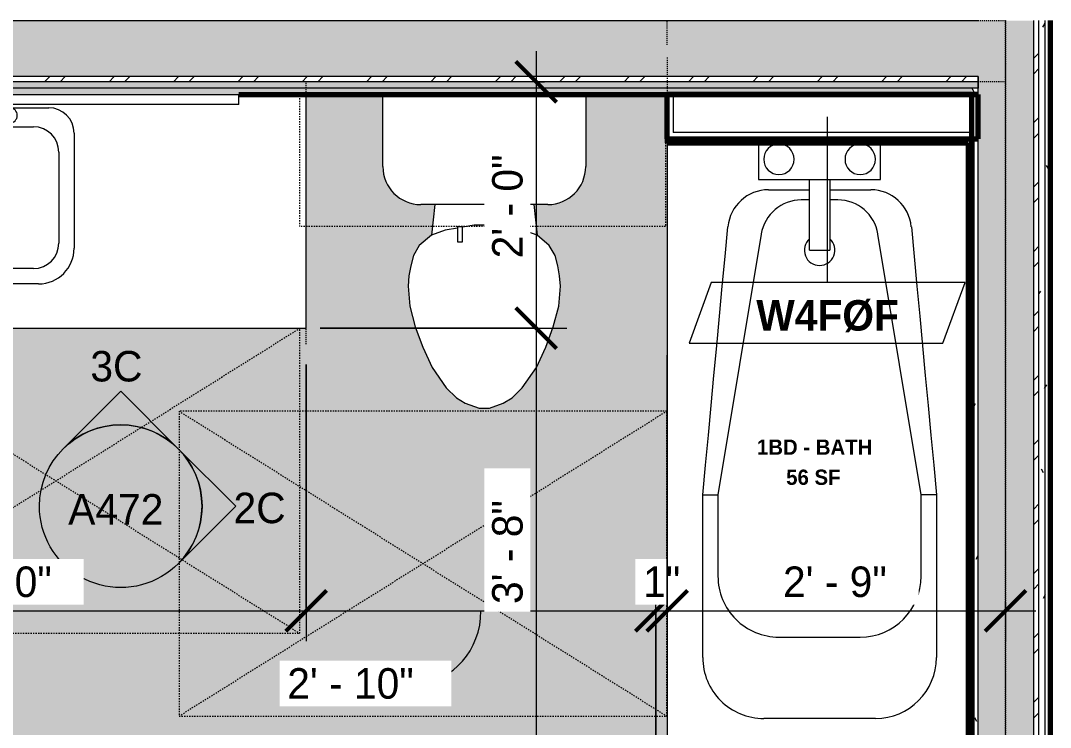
# Model space of a CAD drawing. Header units: inches. Extents: x 2887 to 5387, y 120 to 10852.
# Drawn here: x 4250.1 to 4351.4, y 10771.7 to 10841.2 of the extents above; entities that cross this region are included whole.
import ezdxf

# ---------------------------------------------------------------- set-up
doc = ezdxf.new("R2010")
doc.units = ezdxf.units.IN
doc.header["$MEASUREMENT"] = 0
doc.linetypes.add('Dash', pattern=[0.25, 0.125, -0.125])
doc.linetypes.add('Dash 3_32_', pattern=[0.1875, 0.09375, -0.09375])
for name, color, linetype, lineweight in [('0-5', 130, 'Continuous', 5), ('A-ANNO-DIMS', 211, 'Continuous', 9), ('A-ANNO-DIMS-32', 211, 'Continuous', 9), ('A-AREA-IDEN', 2, 'Continuous', 9), ('A-DETL-1', 90, 'Dash 3_32_', 18), ('A-GENM', 5, 'Continuous', 9), ('A-GENM-HDLN', 13, 'Dash', 9), ('A-WALL', 113, 'Continuous', 18), ('A-WALL-1', 250, 'Continuous', 18), ('A-WALL-2', 113, 'Continuous', 70), ('A-WALL-IDEN', 211, 'Continuous', 9), ('A-WALL-PATT-1', 50, 'Continuous', 9), ('A-WALL-PATT-2', 253, 'Continuous', 9), ('A-WALL-PATT-3', 8, 'Continuous', 9), ('G-ANNO-SYMB', 111, 'Continuous', 9), ('I-WALL-1', 7, 'Continuous', 70), ('P-SANR-FIXT', 6, 'Continuous', 9), ('Q-CASE', 31, 'Continuous', 9), ('Q-CASE-3', 31, 'Dash', 9)]:
    doc.layers.add(name, color=color, linetype=linetype, lineweight=lineweight)
doc.layers.add('A-AREA-PATT-1', color=255, linetype='Continuous', lineweight=9, transparency=1)
doc.styles.add('Century Gothic', font='ufonts.com_century-gothic.ttf', dxfattribs={"height": 3})
doc.styles.add('Century Gothic_B', font='GOTHICB.TTF', dxfattribs={"height": 3})
doc.styles.add('Century Gothic_B_1', font='GOTHICB.TTF', dxfattribs={"height": 1.5})
doc.dimstyles.new('OD_1__HACK', dxfattribs={"dimscale": 12, "dimtxt": 3.132505, "dimasz": 0.333333, "dimexe": 0.25, "dimexo": 0.166667, "dimgap": 0.041667, "dimtad": 1, "dimdec": 0, "dimzin": 3, "dimdsep": 46, "dimlunit": 4, "dimtxsty": 'Century Gothic', "dimblk1": 'OBLIQUE', "dimblk2": 'OBLIQUE', "dimsah": 1, "dimcen": 0.09, "dimdle": 0.25, "dimazin": 0, "dimtfac": 1, "dimtdec": 4, "dimtix": 1, "dimtmove": 0, "dimatfit": 3, "dimfxl": 1, "dimtvp": 1, "dimtfill": 1, "dimfrac": 2, "dimtolj": 1, "dimtzin": 0, "dimarcsym": 2})
doc.dimstyles.new('OD_1__HACK_1', dxfattribs={"dimscale": 12, "dimtxt": 3.132505, "dimasz": 0.333333, "dimexe": 0.25, "dimexo": 0.166667, "dimgap": 0.041667, "dimtad": 1, "dimdec": 0, "dimzin": 3, "dimdsep": 46, "dimlunit": 4, "dimtxsty": 'Century Gothic', "dimblk1": 'OBLIQUE', "dimblk2": 'OBLIQUE', "dimsah": 1, "dimcen": 0.09, "dimdle": 0.25, "dimazin": 0, "dimtfac": 1, "dimtdec": 4, "dimtix": 1, "dimtmove": 1, "dimatfit": 3, "dimfxl": 1, "dimtvp": 1, "dimtfill": 1, "dimfrac": 2, "dimtolj": 1, "dimtzin": 0, "dimarcsym": 2})
pattern_1 = [(0, (0, 0), (10.24, 2.56), [0.422, -7.258, 0.422, -7.258, -40.96]), (0, (0, 0), (10.24, 2.56), [-15.36, 0.422, -14.938, 0.422, -7.258, -17.92]), (0, (0, 0), (10.24, 2.56), [-38.4, 0.422, -4.698, 0.422, -12.378]), (120, (3.84, 1.28), (-7.33702503, 7.58810013), [0.422, -7.258, 0.422, -7.258, -40.96]), (120, (3.84, 1.28), (-7.33702503, 7.58810013), [-15.36, 0.422, -14.938, 0.422, -7.258, -17.92]), (120, (3.84, 1.28), (-7.33702503, 7.58810013), [-38.4, 0.422, -4.698, 0.422, -12.378]), (240, (5.12, 6.4), (-2.90297497, -10.14810013), [0.422, -7.258, 0.422, -7.258, -40.96]), (240, (5.12, 6.4), (-2.90297497, -10.14810013), [-15.36, 0.422, -14.938, 0.422, -7.258, -17.92]), (240, (5.12, 6.4), (-2.90297497, -10.14810013), [-38.4, 0.422, -4.698, 0.422, -12.378])]
pattern_2 = [(161.57, (0.16, 0.16), (-1.279773737, -0.000426766), [0, -9.107, 1.011, 0]), (18.43, (-0.16, 0.16), (-1.279773737, 0.000426766), [0, -9.107, 1.011, 0]), (108.43, (0.16, 0.16), (0.639452382, -3.199964008), [3.035, -7.083]), (71.57, (-0.16, 0.16), (0.639452382, 3.199964008), [3.035, -7.083])]
pattern_3 = [(45, (0, 0), (-3.1678384, 3.1678384), []), (45, (0, 4.8), (-3.1678384, 3.1678384), [])]

# ---------------------------------------------------------------- blocks, each defined once
blk = doc.blocks.new('CTR - 1st Phase - Common Walls_rvt-5-2ND _ 3RD FLOOR - 1BD C - ADA TYPE B')
at = {"layer": 'A-WALL-PATT-1'}
h = blk.add_hatch(dxfattribs=at)
h.set_pattern_fill('FP_1', color=256, style=0, pattern_type=2)
h.set_pattern_definition(pattern_1)
h.paths.add_polyline_path([(-3480.63, 10708.91), (-3480.05, 10708.91), (-3480.05, 10841.2), (-3480.67, 10841.19), (-3480.67, 10708.91)], flags=0)
h = blk.add_hatch(dxfattribs=at)
h.set_pattern_fill('FP_1', color=256, style=0, pattern_type=2)
h.set_pattern_definition(pattern_1)
h.paths.add_polyline_path([(-3480.05, 10708.29), (-3479.92, 10708.29), (-3479.92, 10715.54), (-3479.55, 10715.54), (-3479.55, 10841.2), (-3480.05, 10841.19), (-3480.05, 10708.91)], flags=0)
h = blk.add_hatch(dxfattribs=at)
h.set_pattern_fill('FP_1', color=256, style=0, pattern_type=2)
h.set_pattern_definition(pattern_1)
h.paths.add_polyline_path([(-3486.98, 10834.56), (-3486.67, 10834.56), (-3486.67, 10835.19), (-3852.47, 10835.19), (-3852.47, 10834.56), (-3487.3, 10834.56)], flags=0)
h = blk.add_hatch(dxfattribs=at)
h.set_pattern_fill('FP_1', color=256, style=0, pattern_type=2)
h.set_pattern_definition(pattern_1)
h.paths.add_polyline_path([(-3489.88, 10833.94), (-3487.3, 10833.94), (-3487.3, 10834.56), (-3852.47, 10834.56), (-3852.47, 10833.94), (-3491.62, 10833.94)], flags=0)
h = blk.add_hatch(dxfattribs=at)
h.set_pattern_fill('FP_1', color=256, style=0, pattern_type=2)
h.set_pattern_definition(pattern_1)
h.paths.add_polyline_path([(-3486.67, 10715.54), (-3486.67, 10834.56), (-3487.3, 10834.56), (-3487.3, 10715.54)], flags=0)
at = {"layer": 'A-WALL-PATT-2'}
h = blk.add_hatch(dxfattribs=at)
h.set_pattern_fill('FP_2', color=256, style=0, pattern_type=2)
h.set_pattern_definition(pattern_2)
h.paths.add_polyline_path([(-3852.47, 10835.69), (-3486.67, 10835.69), (-3486.67, 10841.19), (-3852.47, 10841.19)], flags=0)
h = blk.add_hatch(dxfattribs=at)
h.set_pattern_fill('FP_2', color=256, style=0, pattern_type=2)
h.set_pattern_definition(pattern_2)
h.paths.add_polyline_path([(-3486.67, 10714.91), (-3481.17, 10714.91), (-3481.17, 10841.2), (-3486.67, 10841.19), (-3486.67, 10715.54)], flags=0)
at = {"layer": 'A-WALL-PATT-3'}
h = blk.add_hatch(dxfattribs=at)
h.set_pattern_fill('FP_3', color=256, style=0, pattern_type=2)
h.set_pattern_definition(pattern_3)
h.paths.add_polyline_path([(-3481.17, 10709.41), (-3480.67, 10709.43), (-3480.67, 10841.2), (-3481.17, 10841.19), (-3481.17, 10712.56)], flags=0)
h = blk.add_hatch(dxfattribs=at)
h.set_pattern_fill('FP_3', color=256, style=0, pattern_type=2)
h.set_pattern_definition(pattern_3)
h.paths.add_polyline_path([(-3486.95, 10835.19), (-3486.67, 10835.19), (-3486.67, 10835.69), (-3852.47, 10835.69), (-3852.47, 10835.19), (-3487.3, 10835.19)], flags=0)
at = {"layer": 'A-WALL-1'}
for p, q in [((-3487.3, 10841.19), (-3852.47, 10841.19)), ((-3486.67, 10841.19), (-3487.3, 10841.19)), ((-3486.67, 10841.2), (-3486.67, 10841.19)), ((-3486.67, 10841.19), (-3486.67, 10841.2)), ((-3481.17, 10715.54), (-3481.17, 10841.2)), ((-3480.67, 10715.54), (-3480.67, 10841.2)), ((-3480.05, 10715.54), (-3480.05, 10841.2)), ((-3487.3, 10835.69), (-3852.47, 10835.69)), ((-3486.67, 10835.69), (-3487.3, 10835.69)), ((-3486.67, 10835.69), (-3486.67, 10835.19)), ((-3486.67, 10835.19), (-3486.67, 10835.69)), ((-3487.3, 10835.19), (-3852.47, 10835.19)), ((-3487.3, 10834.56), (-3852.47, 10834.56)), ((-3486.67, 10835.19), (-3487.3, 10835.19)), ((-3486.67, 10834.56), (-3487.3, 10834.56)), ((-3486.67, 10835.19), (-3486.67, 10834.56)), ((-3486.67, 10834.56), (-3486.67, 10835.19)), ((-3486.67, 10715.54), (-3486.67, 10834.56))]:
    blk.add_line(p, q, dxfattribs=at)
at = {"layer": 'I-WALL-1'}
for p, q in [((-3479.55, 10715.54), (-3479.55, 10841.2)), ((-3559.42, 10833.94), (-3487.3, 10833.94)), ((-3487.3, 10833.94), (-3487.3, 10715.54))]:
    blk.add_line(p, q, dxfattribs=at)
blk = doc.blocks.new('M_Sink Vanity-Square - 500 x 440mm-1372835-2ND _ 3RD FLOOR - 1BD C - ADA TYPE B')
at = {"layer": 'P-SANR-FIXT'}
for p, q in [((-5.72, 10.23), (7.14, 10.23)), ((-5.22, 8.73), (6.46, 8.73)), ((-9.22, -4.59), (-9.22, 6.73)), ((-7.72, -2.72), (-7.72, 6.23)), ((8.96, 6.23), (8.96, -2.72)), ((10.46, 6.91), (10.46, -4.59)), ((0.12, -6.33), (0.12, -1.59)), ((1.12, -6.33), (1.12, -1.59)), ((0.12, -5.22), (-5.22, -5.22)), ((-2.88, -5.59), (0.12, -5.59)), ((6.46, -5.22), (1.12, -5.22)), ((1.12, -5.59), (3.62, -5.59)), ((7.96, -7.09), (-6.72, -7.09)), ((3.62, -7.09), (-2.88, -7.09))]:
    blk.add_line(p, q, dxfattribs=at)
for centre, radius, start, end in [((-5.72, 6.73), 3.5, 90, 180), ((7.14, 6.91), 3.32, 360, 90), ((-5.22, 6.23), 2.5, 90, 180), ((6.46, 6.23), 2.5, 360, 90), ((0.62, -0.13), 1, 360, 180), ((0.62, -0.13), 1, 180, 0), ((0.62, -1.59), 0.5, 360, 180), ((-5.22, -2.72), 2.5, 180, 270), ((6.46, -2.72), 2.5, 270, 360), ((-6.72, -4.59), 2.5, 180, 270), ((7.96, -4.59), 2.5, 270, 0), ((-2.88, -6.34), 0.75, 90, 270), ((-1.88, -6.34), 0.75, 360, 180), ((2.62, -6.34), 0.75, 0, 180), ((3.62, -6.34), 0.75, 270, 90), ((-1.88, -6.34), 0.75, 180, 0), ((0.62, -6.33), 0.5, 180, 0), ((2.62, -6.34), 0.75, 180, 0)]:
    blk.add_arc(centre, radius, start, end, dxfattribs=at)
blk = doc.blocks.new('Toilet-Domestic-3D - Toilet-Domestic-3D-1352612-2ND _ 3RD FLOOR - 1BD C - ADA TYPE B')
at = {"layer": 'P-SANR-FIXT'}
for p, q in [((-9.98, 11.75), (-9.98, 18.85)), ((9.98, 18.85), (9.98, 11.75)), ((6.25, 8.02), (-6.25, 8.02)), ((-4.86, 8.02), (-5.21, 5)), ((4.86, 8.02), (5.21, 5)), ((-3.84, 5.5), (-5.21, 5)), ((-2.65, 5.71), (-3.84, 5.5)), ((-1, 6), (-2.16, 5.8)), ((1, 6), (-1, 6)), ((1.85, 5.85), (1, 6)), ((3.84, 5.5), (2.34, 5.76)), ((5.21, 5), (3.84, 5.5)), ((-5.21, 5), (-6.4, 4)), ((6.4, 4), (5.21, 5)), ((-6.4, 4), (-6.97, 3)), ((6.97, 3), (6.4, 4)), ((-6.97, 3), (-7.24, 2)), ((7.24, 2), (6.97, 3)), ((-7.24, 2), (-7.41, 1)), ((7.41, 1), (7.24, 2)), ((-7.41, 1), (-7.5, 0)), ((7.5, 0), (7.41, 1)), ((-7.5, 0), (-7.33, -1.99)), ((7.33, -1.99), (7.5, 0)), ((-7.33, -1.99), (-6.79, -4)), ((6.79, -4), (7.33, -1.99)), ((-6.79, -4), (-6.06, -6)), ((6.06, -6), (6.79, -4)), ((-6.06, -6), (-5.13, -8)), ((5.13, -8), (6.06, -6)), ((-5.13, -8), (-3.74, -10)), ((3.74, -10), (5.13, -8)), ((-3.74, -10), (-2.74, -11)), ((2.74, -11), (3.74, -10)), ((-2.74, -11), (-1.87, -11.5)), ((1.87, -11.5), (2.74, -11)), ((-1.87, -11.5), (-0.5, -12)), ((-0.5, -12), (0.5, -12)), ((0.5, -12), (1.87, -11.5))]:
    blk.add_line(p, q, dxfattribs=at)
for centre, start, end in [((-6.25, 11.75), 180, 270), ((6.25, 11.75), 270, 360)]:
    blk.add_arc(centre, 3.73, start, end, dxfattribs=at)
blk = doc.blocks.new('Bath Vanity - Bath Vanity 60_-3150019-2ND _ 3RD FLOOR - 1BD C - ADA TYPE B')
at = {"layer": 'Q-CASE'}
for p, q in [((30.74, 24), (-29.26, 24)), ((-29.26, 24), (-29.26, 1)), ((30.74, 1), (30.74, 24))]:
    blk.add_line(p, q, dxfattribs=at)
blk = doc.blocks.new('Bath Tub - Maestro - 60_x30_-1352617-2ND _ 3RD FLOOR - 1BD C - ADA TYPE B')
at = {"layer": 'P-SANR-FIXT'}
for p, q in [((35, 26.5), (51, 26.5)), ((35, 26.5), (35, 25)), ((35, 25), (9.35, 20.74)), ((43, 25), (35, 25)), ((4, 21), (0.37, 21)), ((4, 16), (4, 21)), ((57, 20.5), (57, 9.5)), ((5, 16), (5, 20.04)), ((49, 11), (49, 19)), ((6, 16.8), (6, 16)), ((4, 14), (4, 16)), ((4, 16), (10.94, 16)), ((10.94, 14), (10.94, 16)), ((4, 9), (4, 14)), ((10.94, 14), (4, 14)), ((5, 9.96), (5, 14)), ((6, 14), (6, 13.2)), ((9.35, 9.26), (35, 5)), ((0.37, 9), (4, 9)), ((35, 3.5), (35, 5)), ((35, 5), (43, 5)), ((51, 3.5), (35, 3.5)), ((0.37, 0), (59.62, 0))]:
    blk.add_line(p, q, dxfattribs=at)
at = {"layer": 'P-SANR-FIXT', "flags": 128}
for points in [[(8.63, 24.03), (11.56, 24.3), (14.49, 24.58), (17.42, 24.85), (20.35, 25.13), (23.28, 25.4), (26.21, 25.68), (29.14, 25.95), (32.07, 26.23), (35, 26.5)], [(35, 3.5), (32.07, 3.77), (29.14, 4.05), (26.21, 4.32), (23.28, 4.6), (20.35, 4.87), (17.42, 5.15), (14.49, 5.42), (11.56, 5.7), (8.63, 5.97)]]:
    blk.add_lwpolyline(points, dxfattribs=at)
at = {"layer": 'P-SANR-FIXT'}
for centre, radius, start, end in [((51, 20.5), 6, 360, 90), ((43, 19), 6, 360, 90), ((9, 20.04), 4, 95.3558, 180), ((2, 19), 1.5, 360, 180), ((10, 16.8), 4, 99.4223, 180), ((2, 19), 1.5, 180, 360), ((10.94, 15), 1.5, 360, 137.9289), ((10.94, 15), 1.5, 222.0711, 360), ((10, 13.2), 4, 180, 260.5777), ((2, 11), 1.5, 360, 180), ((2, 11), 1.5, 180, 360), ((43, 11), 6, 270, 0), ((9, 9.96), 4, 180, 264.6442), ((51, 9.5), 6, 270, 360)]:
    blk.add_arc(centre, radius, start, end, dxfattribs=at)
blk = doc.blocks.new('ADA Clearances - 30_x48_-3054095-2ND _ 3RD FLOOR - 1BD C - ADA TYPE B')
at = {"layer": 'A-GENM-HDLN'}
for p, q in [((15, -24), (-15, 24)), ((-15, -24), (15, 24)), ((15, 24), (-15, 24)), ((-15, 24), (-15, -24)), ((15, -24), (15, 24)), ((-15, -24), (15, -24))]:
    blk.add_line(p, q, dxfattribs=at)
blk = doc.blocks.new('ADA Clearances - 30_x48_-V2-2ND _ 3RD FLOOR - 1BD C - ADA TYPE B')
at = {"layer": 'A-GENM-HDLN'}
for p, q in [((15, -24), (-15, 24)), ((-15, -24), (15, 24)), ((15, 24), (-15, 24)), ((15, -24), (15, 24)), ((-15, -24), (15, -24))]:
    blk.add_line(p, q, dxfattribs=at)
blk = doc.blocks.new('BATHROOM MIRROR - BATHROOM MIRROR 48_-3123886-2ND _ 3RD FLOOR - 1BD C - ADA TYPE B')
at = {"layer": 'Q-CASE'}
for p, q in [((-23.26, -23), (24.74, -23)), ((-23.26, -23), (-23.26, -24)), ((24.74, -24), (24.74, -23)), ((24.74, -24), (-23.26, -24))]:
    blk.add_line(p, q, dxfattribs=at)
blk = doc.blocks.new('300 Series Wall Hung Cabinet_326 - 36_-2909953-2ND _ 3RD FLOOR - 1BD C - ADA TYPE B')
at = {"layer": 'Q-CASE'}
for p, q in [((-2.01, 14.69), (-2.5, 14.69)), ((-2.5, 14.69), (-2.5, 13.19)), ((-2.01, 13.19), (-2.01, 14.69)), ((2.49, 14.69), (2, 14.69)), ((2, 14.69), (2, 13.19)), ((2.49, 13.19), (2.49, 14.69)), ((-2.01, 13.19), (-2.5, 13.19)), ((2.49, 13.19), (2, 13.19))]:
    blk.add_line(p, q, dxfattribs=at)
at = {"layer": 'Q-CASE-3'}
for p, q in [((-18, 0.19), (-18, 13.19)), ((-18, 13.19), (18, 13.19)), ((18, 13.19), (18, 0.19)), ((18, 0.19), (-18, 0.19))]:
    blk.add_line(p, q, dxfattribs=at)
blk = doc.blocks.new('Basic Wall _ INT - W4FØF - INT - _5_8 GYP - 2X4 WOOD_BATT__ - ___-3084540-2ND _ 3RD FLOOR - 1BD C - ADA TYPE B')
at = {"layer": 'A-WALL'}
for p, q in [((-3517.3, 10829.52), (-3517.3, 10829.56)), ((-3517.3, 10829.44), (-3517.3, 10829.52)), ((-3517.3, 10829.44), (-3517.26, 10829.44)), ((-3517.3, 10829.15), (-3517.3, 10829.44)), ((-3517.3, 10829.15), (-3517.26, 10829.15))]:
    blk.add_line(p, q, dxfattribs=at)
blk = doc.blocks.new('Elevation - Filled Arrow-152140-2ND _ 3RD FLOOR - 1BD C - ADA TYPE B')
at = {"layer": 'G-ANNO-SYMB'}
for start, end in [(360, 180), (180, 360)]:
    blk.add_arc((0, 0), 0.25, start, end, dxfattribs=at)
blk = doc.blocks.new('Elevation - Filled Arrow-151867-2ND _ 3RD FLOOR - 1BD C - ADA TYPE B')
at = {"layer": 'G-ANNO-SYMB'}
for p, q in [((0, 0.3536), (-0.1768, 0.1768)), ((0.1768, 0.1768), (0, 0.3536))]:
    blk.add_line(p, q, dxfattribs=at)
blk.add_arc((0, 0), 0.25, 45, 135, dxfattribs=at)
blk = doc.blocks.new('DIMBLOCK90-2ND _ 3RD FLOOR - 1BD C - ADA TYPE B')
at = {"layer": 'A-ANNO-DIMS-32'}
for p, q in [((4218.15, 10808.94), (4218.15, 10780.16)), ((4218.15, 10783.16), (4218.15, 10808.94)), ((4278.15, 10807.37), (4278.15, 10780.16)), ((4278.15, 10783.16), (4278.15, 10807.37)), ((4218.15, 10783.16), (4278.15, 10783.16))]:
    blk.add_line(p, q, dxfattribs=at)
at = {"layer": 'A-ANNO-DIMS-32', "lineweight": 50}
for p, q in [((4218.15, 10783.16), (4220.15, 10785.16)), ((4278.15, 10783.16), (4280.15, 10785.16)), ((4218.15, 10783.16), (4216.15, 10781.16)), ((4278.15, 10783.16), (4276.15, 10781.16))]:
    blk.add_line(p, q, dxfattribs=at)
at = {"layer": 'A-ANNO-DIMS-32', "color": 0, "insert": (4242.91, 10787.51), "char_height": 3, "width": 12.5897, "attachment_point": 1, "line_spacing_factor": 0.984502, "style": 'Century Gothic', "bg_fill": 3, "box_fill_scale": 1.25, "bg_fill_color": 256, "bg_fill_true_color": 13158600, "bg_fill_transparency": 0}
blk.add_mtext('5\' - 0"', dxfattribs=at)
blk = doc.blocks.new('_Oblique')
at = {"color": 0, "linetype": 'ByBlock', "lineweight": -2}
blk.add_line((-0.5, -0.5), (0.5, 0.5), dxfattribs=at)
blk = doc.blocks.new('DIMBLOCK91-2ND _ 3RD FLOOR - 1BD C - ADA TYPE B')
at = {"layer": 'A-ANNO-DIMS-32'}
for p, q in [((4278.15, 10807.37), (4278.15, 10780.16)), ((4278.15, 10783.16), (4278.15, 10807.37)), ((4312.58, 10769.19), (4312.58, 10786.16)), ((4278.15, 10783.16), (4312.58, 10783.16)), ((4312.58, 10783.16), (4312.58, 10769.19))]:
    blk.add_line(p, q, dxfattribs=at)
at = {"layer": 'A-ANNO-DIMS-32', "lineweight": 50}
for p, q in [((4278.15, 10783.16), (4280.15, 10785.16)), ((4312.58, 10783.16), (4314.58, 10785.16)), ((4278.15, 10783.16), (4276.15, 10781.16)), ((4312.58, 10783.16), (4310.58, 10781.16))]:
    blk.add_line(p, q, dxfattribs=at)
at = {"layer": 'A-ANNO-DIMS-32'}
blk.add_ellipse((4289.12, 10783.16), major_axis=(0, 7.04), ratio=0.887063, start_param=3.141593, end_param=4.712389, dxfattribs=at)
at = {"layer": 'A-ANNO-DIMS-32', "color": 0, "insert": (4276.3, 10777.51), "char_height": 3, "width": 15.394, "attachment_point": 1, "line_spacing_factor": 0.984502, "style": 'Century Gothic', "bg_fill": 3, "box_fill_scale": 1.25, "bg_fill_color": 256, "bg_fill_true_color": 13158600, "bg_fill_transparency": 0}
blk.add_mtext('2\' - 10"', dxfattribs=at)
blk = doc.blocks.new('DIMBLOCK92-2ND _ 3RD FLOOR - 1BD C - ADA TYPE B')
at = {"layer": 'A-ANNO-DIMS-32'}
for p, q in [((4313.69, 10808.3), (4313.69, 10780.16)), ((4313.69, 10783.16), (4313.69, 10808.3)), ((4312.58, 10769.19), (4312.58, 10786.16)), ((4312.58, 10783.16), (4313.69, 10783.16)), ((4312.58, 10783.16), (4312.58, 10769.19))]:
    blk.add_line(p, q, dxfattribs=at)
at = {"layer": 'A-ANNO-DIMS-32', "lineweight": 50}
for p, q in [((4312.58, 10783.16), (4314.58, 10785.16)), ((4313.69, 10783.16), (4315.69, 10785.16)), ((4312.58, 10783.16), (4310.58, 10781.16)), ((4313.69, 10783.16), (4311.69, 10781.16))]:
    blk.add_line(p, q, dxfattribs=at)
at = {"layer": 'A-ANNO-DIMS-32', "color": 0, "insert": (4311.32, 10787.51), "char_height": 3, "width": 4.3557, "attachment_point": 1, "line_spacing_factor": 0.984502, "style": 'Century Gothic', "bg_fill": 3, "box_fill_scale": 1.25, "bg_fill_color": 256, "bg_fill_true_color": 13158600, "bg_fill_transparency": 0}
blk.add_mtext('1"', dxfattribs=at)
blk = doc.blocks.new('DIMBLOCK93-2ND _ 3RD FLOOR - 1BD C - ADA TYPE B')
at = {"layer": 'A-ANNO-DIMS-32'}
for p, q in [((4313.69, 10808.3), (4313.69, 10780.16)), ((4313.69, 10783.16), (4313.69, 10808.3)), ((4346.98, 10783.99), (4346.98, 10780.16)), ((4346.98, 10783.16), (4346.98, 10783.99)), ((4313.69, 10783.16), (4349.98, 10783.16))]:
    blk.add_line(p, q, dxfattribs=at)
at = {"layer": 'A-ANNO-DIMS-32', "lineweight": 50}
for p, q in [((4313.69, 10783.16), (4315.69, 10785.16)), ((4346.98, 10783.16), (4348.98, 10785.16)), ((4313.69, 10783.16), (4311.69, 10781.16)), ((4346.98, 10783.16), (4344.98, 10781.16))]:
    blk.add_line(p, q, dxfattribs=at)
at = {"layer": 'A-ANNO-DIMS-32', "color": 0, "insert": (4325.09, 10787.51), "char_height": 3, "width": 12.5897, "attachment_point": 1, "line_spacing_factor": 0.984502, "style": 'Century Gothic', "bg_fill": 3, "box_fill_scale": 1.25, "bg_fill_color": 256, "bg_fill_true_color": 13158600, "bg_fill_transparency": 0}
blk.add_mtext('2\' - 9"', dxfattribs=at)
blk = doc.blocks.new('DIMBLOCK107-2ND _ 3RD FLOOR - 1BD C - ADA TYPE B')
at = {"layer": 'A-ANNO-DIMS-32'}
for p, q in [((4300.8, 10838.19), (4300.8, 10810.94)), ((4301.63, 10835.19), (4297.8, 10835.19)), ((4300.8, 10835.19), (4301.63, 10835.19)), ((4279.53, 10810.94), (4303.8, 10810.94)), ((4300.8, 10810.94), (4279.53, 10810.94))]:
    blk.add_line(p, q, dxfattribs=at)
at = {"layer": 'A-ANNO-DIMS-32', "lineweight": 50}
for p, q in [((4300.8, 10835.19), (4298.8, 10837.19)), ((4300.8, 10835.19), (4302.8, 10833.19)), ((4300.8, 10810.94), (4298.8, 10812.94)), ((4300.8, 10810.94), (4302.8, 10808.94))]:
    blk.add_line(p, q, dxfattribs=at)
at = {"layer": 'A-ANNO-DIMS-32', "color": 0, "insert": (4296.46, 10817.82), "char_height": 3, "width": 12.5897, "attachment_point": 1, "rotation": 90, "line_spacing_factor": 0.984502, "style": 'Century Gothic', "bg_fill": 3, "box_fill_scale": 1.25, "bg_fill_color": 256, "bg_fill_true_color": 13158600, "bg_fill_transparency": 0}
blk.add_mtext('2\' - 0"', dxfattribs=at)
blk = doc.blocks.new('DIMBLOCK108-2ND _ 3RD FLOOR - 1BD C - ADA TYPE B')
at = {"layer": 'A-ANNO-DIMS-32', "lineweight": 50}
for p, q in [((4300.8, 10810.94), (4298.8, 10812.94)), ((4300.8, 10810.94), (4302.8, 10808.94)), ((4300.8, 10767.19), (4298.8, 10769.19)), ((4300.8, 10767.19), (4302.8, 10765.19))]:
    blk.add_line(p, q, dxfattribs=at)
at = {"layer": 'A-ANNO-DIMS-32'}
for p, q in [((4279.53, 10810.94), (4303.8, 10810.94)), ((4300.8, 10810.94), (4279.53, 10810.94)), ((4300.8, 10810.94), (4300.8, 10767.19)), ((4301.63, 10767.19), (4297.8, 10767.19)), ((4300.8, 10767.19), (4301.63, 10767.19))]:
    blk.add_line(p, q, dxfattribs=at)
at = {"layer": 'A-ANNO-DIMS-32', "color": 0, "insert": (4296.46, 10783.82), "char_height": 3, "width": 12.5897, "attachment_point": 1, "rotation": 90, "line_spacing_factor": 0.984502, "style": 'Century Gothic', "bg_fill": 3, "box_fill_scale": 1.25, "bg_fill_color": 256, "bg_fill_true_color": 13158600, "bg_fill_transparency": 0}
blk.add_mtext('3\' - 8"', dxfattribs=at)
blk = doc.blocks.new('Wall Tag - ONE-2663183-2ND _ 3RD FLOOR - 1BD C - ADA TYPE B')
at = {"layer": 'A-WALL-IDEN'}
for p, q in [((-0.3561, 0.0937), (-0.4244, -0.0937)), ((0.4244, 0.0937), (-0.3561, 0.0937)), ((0.3561, -0.0937), (0.4244, 0.0937)), ((-0.4244, -0.0937), (0.3561, -0.0937))]:
    blk.add_line(p, q, dxfattribs=at)

msp = doc.modelspace()

# ---------------------------------------------------------------- hatches: boundary and pattern name
at = {"layer": 'A-AREA-PATT-1'}
msp.add_hatch(color=256, dxfattribs=at).paths.add_polyline_path([(4247.83, 10767.19), (4281.58, 10767.19), (4281.58, 10770.56), (4284.58, 10770.56), (4284.58, 10769.98), (4313.69, 10769.98), (4313.69, 10829.15), (4313.65, 10829.15), (4313.65, 10833.94), (4305.67, 10833.94), (4305.67, 10826.84), (4305.54, 10825.87), (4305.17, 10824.98), (4304.57, 10824.2), (4303.8, 10823.61), (4302.9, 10823.24), (4301.94, 10823.11), (4300.55, 10823.11), (4300.9, 10820.09), (4302.09, 10819.09), (4302.66, 10818.09), (4302.93, 10817.09), (4303.1, 10816.08), (4303.19, 10815.09), (4303.01, 10813.1), (4302.48, 10811.09), (4301.75, 10809.09), (4300.82, 10807.09), (4299.43, 10805.09), (4298.43, 10804.09), (4297.56, 10803.59), (4296.19, 10803.09), (4295.19, 10803.09), (4293.82, 10803.59), (4292.95, 10804.09), (4291.95, 10805.09), (4290.56, 10807.09), (4289.63, 10809.09), (4288.9, 10811.09), (4288.36, 10813.1), (4288.19, 10815.09), (4288.28, 10816.08), (4288.45, 10817.09), (4288.72, 10818.09), (4289.29, 10819.09), (4290.48, 10820.09), (4290.83, 10823.11), (4289.44, 10823.11), (4288.47, 10823.24), (4287.58, 10823.61), (4286.8, 10824.2), (4286.21, 10824.98), (4285.84, 10825.87), (4285.71, 10826.84), (4285.71, 10833.94), (4278.15, 10833.94), (4278.15, 10810.94), (4218.15, 10810.94), (4218.15, 10833.94), (4216.12, 10833.94), (4216.12, 10809.89), (4216.7, 10809.89), (4216.7, 10806.89), (4213.33, 10806.89), (4213.33, 10772.89), (4216.7, 10772.89), (4216.7, 10769.98), (4244.58, 10769.98), (4244.58, 10770.56), (4247.58, 10770.56), (4247.58, 10767.19)], flags=0)

# ---------------------------------------------------------------- linework, layer by layer
at = {"layer": 'A-DETL-1'}
for p, q in [((4346.98, 10841.19), (3978.48, 10841.19)), ((4278.15, 10841.2), (4278.15, 10841.19)), ((4313.69, 10838.81), (4313.69, 10841.2)), ((4346.98, 10841.2), (4346.98, 10710.39)), ((4346.98, 10710.39), (4346.98, 10841.2)), ((4313.69, 10837.56), (4313.69, 10810.3)), ((4346.98, 10835.19), (3978.48, 10835.19)), ((4278.15, 10809.37), (4278.15, 10835.19)), ((4218.15, 10810.94), (4267.05, 10810.94))]:
    msp.add_line(p, q, dxfattribs=at)
at = {"layer": 'A-WALL'}
for p, q in [((4344.28, 10833.69), (4313.65, 10833.69)), ((4314.28, 10833.69), (4314.28, 10830.19)), ((4343.65, 10830.19), (4343.65, 10833.69)), ((4343.65, 10830.19), (4314.28, 10830.19))]:
    msp.add_line(p, q, dxfattribs=at)
at = {"layer": 'A-WALL-2'}
for p, q in [((4344.28, 10833.94), (4313.65, 10833.94)), ((4313.65, 10833.94), (4313.65, 10829.56)), ((4344.28, 10829.56), (4344.28, 10833.94)), ((4313.65, 10829.56), (4344.28, 10829.56)), ((4313.69, 10829.56), (4313.69, 10829.19)), ((4343.69, 10769.56), (4343.69, 10829.56)), ((4313.69, 10829.19), (4343.31, 10829.19)), ((4343.31, 10829.19), (4343.31, 10769.94))]:
    msp.add_line(p, q, dxfattribs=at)
at = {"layer": 'A-WALL-IDEN'}
msp.add_line((4329.43, 10831.75), (4329.43, 10815.46), dxfattribs=at)

# ---------------------------------------------------------------- block references
at = {"layer": '0-5'}
msp.add_blockref('CTR - 1st Phase - Common Walls_rvt-5-2ND _ 3RD FLOOR - 1BD C - ADA TYPE B', (7830.95, 0), dxfattribs=at)
at = {"layer": 'A-GENM'}
for name, p, rotation in [('ADA Clearances - 30_x48_-V2-2ND _ 3RD FLOOR - 1BD C - ADA TYPE B', (4253.53, 10795.94), 270.0000000000445), ('ADA Clearances - 30_x48_-3054095-2ND _ 3RD FLOOR - 1BD C - ADA TYPE B', (4289.65, 10787.8), 270.0000000000003)]:
    msp.add_blockref(name, p, dxfattribs=dict(at, rotation=rotation))
at = {"layer": 'A-WALL'}
msp.add_blockref('Basic Wall _ INT - W4FØF - INT - _5_8 GYP - 2X4 WOOD_BATT__ - ___-3084540-2ND _ 3RD FLOOR - 1BD C - ADA TYPE B', (7830.95, 0), dxfattribs=at)
at = {"layer": 'G-ANNO-SYMB', "xscale": 31.99999999999999, "yscale": 31.99999999999999, "zscale": 31.99999999999999}
msp.add_blockref('Elevation - Filled Arrow-151867-2ND _ 3RD FLOOR - 1BD C - ADA TYPE B', (4259.91, 10793.44), dxfattribs=at)
at = {"layer": 'G-ANNO-SYMB', "extrusion": (0, 0, -1), "xscale": 31.99999999999999, "yscale": 31.99999999999999, "zscale": 31.99999999999999, "rotation": 180}
msp.add_blockref('Elevation - Filled Arrow-152140-2ND _ 3RD FLOOR - 1BD C - ADA TYPE B', (-4259.91, 10793.44), dxfattribs=at)
at = {"layer": 'G-ANNO-SYMB', "xscale": 31.99999999999999, "yscale": 31.99999999999999, "zscale": 31.99999999999999, "rotation": 270.0000000000037}
msp.add_blockref('Elevation - Filled Arrow-151867-2ND _ 3RD FLOOR - 1BD C - ADA TYPE B', (4259.91, 10793.44), dxfattribs=at)
at = {"layer": 'P-SANR-FIXT'}
msp.add_blockref('Toilet-Domestic-3D - Toilet-Domestic-3D-1352612-2ND _ 3RD FLOOR - 1BD C - ADA TYPE B', (4295.69, 10815.09), dxfattribs=at)
for name, p, rotation in [('M_Sink Vanity-Square - 500 x 440mm-1372835-2ND _ 3RD FLOOR - 1BD C - ADA TYPE B', (4246.1, 10825.54), 180), ('Bath Tub - Maestro - 60_x30_-1352617-2ND _ 3RD FLOOR - 1BD C - ADA TYPE B', (4313.69, 10829.56), 270.0000000001036)]:
    msp.add_blockref(name, p, dxfattribs=dict(at, rotation=rotation))
at = {"layer": 'Q-CASE', "rotation": 180}
for name, p in [('Bath Vanity - Bath Vanity 60_-3150019-2ND _ 3RD FLOOR - 1BD C - ADA TYPE B', (4248.89, 10834.94)), ('BATHROOM MIRROR - BATHROOM MIRROR 48_-3123886-2ND _ 3RD FLOOR - 1BD C - ADA TYPE B', (4248.27, 10809.94)), ('300 Series Wall Hung Cabinet_326 - 36_-2909953-2ND _ 3RD FLOOR - 1BD C - ADA TYPE B', (4295.53, 10834.13))]:
    msp.add_blockref(name, p, dxfattribs=at)

# ---------------------------------------------------------------- texts
at = {"layer": 'G-ANNO-SYMB', "char_height": 3, "attachment_point": 1, "style": 'Century Gothic'}
for s, insert, width in [('3C', (4256.92, 10808.71), 6.969), ('2C', (4271.01, 10794.77), 6.969), ('A472', (4254.74, 10794.63), 12.221)]:
    msp.add_mtext(s, dxfattribs=dict(at, insert=insert, width=width))

# ---------------------------------------------------------------- next in the draw order: dimensions: what is measured, and where the dimension line sits
at = {"layer": 'A-ANNO-DIMS'}
dim = msp.add_linear_dim(base=(4278.15, 10783.16), p1=(4218.15, 10810.94), p2=(4278.15, 10809.37), dimstyle='OD_1__HACK', override={"dimpost": '<>', "dimfxl": 60.02049}, dxfattribs=at)
dim.commit()
dim.dimension.update_dxf_attribs({"geometry": 'DIMBLOCK90-2ND _ 3RD FLOOR - 1BD C - ADA TYPE B', "text_midpoint": (4248.15, 10785.24)})

# ---------------------------------------------------------------- next in the draw order: dimensions: what is measured, and where the dimension line sits
dim = msp.add_linear_dim(base=(4312.58, 10783.16), p1=(4278.15, 10809.37), p2=(4312.58, 10767.19), dimstyle='OD_1__HACK_1', override={"dimpost": '<>', "dimfxl": 54.446179}, dxfattribs=at)
dim.commit()
dim.dimension.update_dxf_attribs({"geometry": 'DIMBLOCK91-2ND _ 3RD FLOOR - 1BD C - ADA TYPE B', "text_midpoint": (4283.99, 10775.51), "dimtype": 160})

# ---------------------------------------------------------------- next in the draw order: dimensions: what is measured, and where the dimension line sits
dim = msp.add_linear_dim(base=(4300.8, 10810.94), p1=(4303.63, 10835.19), p2=(4277.53, 10810.94), angle=90, dimstyle='OD_1__HACK', override={"dimpost": '<>', "dimfxl": 35.629059}, dxfattribs=at)
dim.commit()
dim.dimension.update_dxf_attribs({"geometry": 'DIMBLOCK107-2ND _ 3RD FLOOR - 1BD C - ADA TYPE B', "text_midpoint": (4298.73, 10823.06)})
dim = msp.add_linear_dim(base=(4313.69, 10783.16), p1=(4312.58, 10767.19), p2=(4313.69, 10810.3), dimstyle='OD_1__HACK', override={"dimpost": '<>', "dimfxl": 43.128378}, dxfattribs=at)
dim.commit()
dim.dimension.update_dxf_attribs({"geometry": 'DIMBLOCK92-2ND _ 3RD FLOOR - 1BD C - ADA TYPE B', "text_midpoint": (4313.13, 10785.16)})

# ---------------------------------------------------------------- next in the draw order: dimensions: what is measured, and where the dimension line sits
dim = msp.add_linear_dim(base=(4300.8, 10767.19), p1=(4277.53, 10810.94), p2=(4303.63, 10767.19), angle=90, dimstyle='OD_1__HACK', override={"dimpost": '<>', "dimfxl": 50.945361}, dxfattribs=at)
dim.commit()
dim.dimension.update_dxf_attribs({"geometry": 'DIMBLOCK108-2ND _ 3RD FLOOR - 1BD C - ADA TYPE B', "text_midpoint": (4298.73, 10789.06)})
dim = msp.add_linear_dim(base=(4346.98, 10783.16), p1=(4313.69, 10810.3), p2=(4346.98, 10785.99), dimstyle='OD_1__HACK', override={"dimpost": '<>', "dimfxl": 41.222263}, dxfattribs=at)
dim.commit()
dim.dimension.update_dxf_attribs({"geometry": 'DIMBLOCK93-2ND _ 3RD FLOOR - 1BD C - ADA TYPE B', "text_midpoint": (4330.33, 10785.24)})

# ---------------------------------------------------------------- next in the draw order: block references
at = {"layer": 'A-WALL-IDEN', "xscale": 31.99999999999999, "yscale": 31.99999999999999, "zscale": 31.99999999999999}
msp.add_blockref('Wall Tag - ONE-2663183-2ND _ 3RD FLOOR - 1BD C - ADA TYPE B', (4329.43, 10812.46), dxfattribs=at)

# ---------------------------------------------------------------- next in the draw order: texts
at = {"layer": 'A-AREA-IDEN', "char_height": 1.5, "attachment_point": 1, "style": 'Century Gothic_B_1'}
for s, insert, width in [('1BD - BATH', (4322.52, 10800), 12.726), ('56 SF', (4325.4, 10797.04), 5.757)]:
    msp.add_mtext(s, dxfattribs=dict(at, insert=insert, width=width))
at = {"layer": 'A-WALL-IDEN', "insert": (4322.46, 10813.71), "char_height": 3, "width": 16.766, "attachment_point": 1, "style": 'Century Gothic_B'}
msp.add_mtext('W4FØF', dxfattribs=at)

doc.saveas('drawing.dxf')
